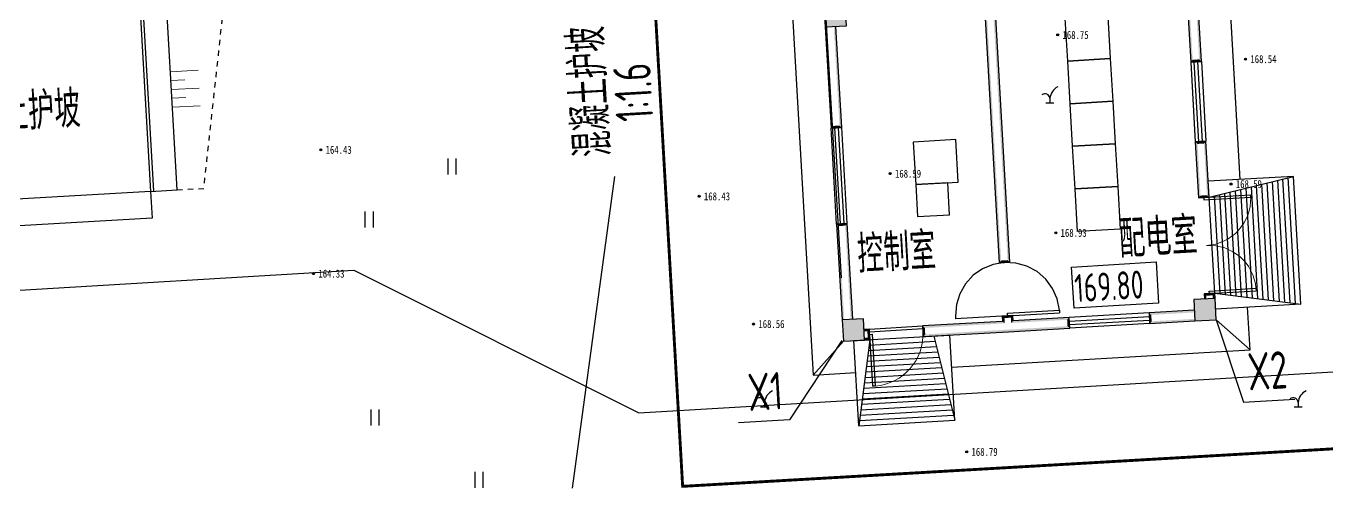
# Model space of a CAD drawing. Header units: millimetres. Extents: x -725 to 2274960, y -506 to 2980382.
# Drawn here: x 573908.28 to 573932.66, y 2880330.13 to 2880338.79 of the extents above; entities that cross this region are included whole.
import ezdxf
from ezdxf.enums import TextEntityAlignment as Align

# ---------------------------------------------------------------- set-up
doc = ezdxf.new("R2010")
doc.units = ezdxf.units.MM
doc.header["$LTSCALE"] = 1000
for name, pattern in [('DASH', [0.35, 0.25, -0.1]), ('DASHED', [0.75, 0.5, -0.25]), ('DASHED2', [0.375, 0.25, -0.125]), ('X0', [4, 3, -1])]:
    doc.linetypes.add(name, pattern=pattern)
for name, color, linetype in [('COLUMN', 4, 'Continuous'), ('DIM_LEAD', 3, 'Continuous'), ('DLSS', 8, 'Continuous'), ('DMTZ', 8, 'Continuous'), ('DOOR_FIRE', 3, 'Continuous'), ('DXPM', 4, 'Continuous'), ('GCD', 8, 'Continuous'), ('GROUND', 2, 'Continuous'), ('PUB_HATCH', 8, 'Continuous'), ('PUB_WALL', 9, 'Continuous'), ('STAIR', 2, 'Continuous'), ('SXSS', 5, 'Continuous'), ('WALL', 4, 'Continuous'), ('WINDOW', 3, 'Continuous'), ('YHG_文字', 7, 'Continuous'), ('YHG_粗线', 6, 'Continuous'), ('YHJ_剖面_梁板', 4, 'Continuous'), ('ZBTZ', 8, 'Continuous'), ('电缆沟', 7, 'Continuous'), ('轮廓线', 2, 'Continuous')]:
    doc.layers.add(name, color=color, linetype=linetype)
doc.layers.add('文字', color=4, linetype='Continuous', lineweight=0)
doc.styles.add('TSSD_Rein', font='tssdeng.shx', dxfattribs={"width": 0.7, "bigfont": 'hztxt.shx'})
doc.styles.add('tssdeng', font='tssdeng.shx', dxfattribs={"width": 0.7, "bigfont": 'hztxt.shx'})
doc.linetypes.add('10411', pattern='A,2,[150,AAA.SHX,S=0.5,R=0,X=0,Y=0.5],2,[151,AAA.SHX,S=1,R=0,X=0,Y=3],1e-11', length=4)
doc.linetypes.add('1161', pattern='A,0,[149,AAA.SHX,S=0.15,R=0,X=0,Y=0],-1.6', length=1.6)

# ---------------------------------------------------------------- blocks, each defined once
blk = doc.blocks.new('gc121')
for p, q in [((-0.5, 0), (-0.5, 2)), ((0.5, 0), (0.5, 2))]:
    blk.add_line(p, q)
blk = doc.blocks.new('gc200')
h = blk.add_hatch(color=256)
edge = h.paths.add_edge_path()
edge.add_arc((0, 0), 0.25, 0, 360)
blk.add_circle((0, 0), 0.25)
blk = doc.blocks.new('_FZH')
blk.add_lwpolyline([(-0.5, -0.5), (0.5, -0.5), (0.5, 0.5), (-0.5, 0.5)], close=True)
at = {"layer": 'PUB_HATCH'}
blk.add_solid([(-0.5, -0.5), (0.5, -0.5), (-0.5, 0.5), (0.5, 0.5)], dxfattribs=at)
blk = doc.blocks.new('$WINLIB2D$00000001')
at = {"color": 0}
for points in [[(-0.5, 0.5), (-0.5, -0.5)], [(-0.5, 0.5), (0.5, 0.5)], [(0.5, -0.5), (0.5, 0.5)], [(0.5, 0.167), (-0.5, 0.167)], [(0.5, -0.167), (-0.5, -0.167)], [(-0.5, -0.5), (0.5, -0.5)]]:
    blk.add_lwpolyline(points, dxfattribs=at)
blk = doc.blocks.new('$DorLib2D$00000002')
for p, q in [((-0.5, 0), (-0.5, 0.4875)), ((-0.475, 0.4875), (-0.5, 0.4875)), ((-0.475, 0), (-0.475, 0.4875)), ((0.475, 0), (0.475, 0.4875)), ((0.475, 0.4875), (0.5, 0.4875)), ((0.5, 0), (0.5, 0.4875)), ((-0.5, 0), (-0.475, 0)), ((0.5, 0), (0.475, 0))]:
    blk.add_line(p, q)
at = {"lineweight": 13}
for centre, start, end in [((-0.4875, 0), 0, 88.53072), ((0.4875, 0), 91.46928, 180)]:
    blk.add_arc(centre, 0.4875, start, end, dxfattribs=at)
blk = doc.blocks.new('$DorLib2D$00000001')
for p, q in [((0.45, 0.975), (0.5, 0.975)), ((0.45, 0), (0.45, 0.975)), ((0.5, 0), (0.5, 0.975)), ((0.5, 0), (0.45, 0))]:
    blk.add_line(p, q)
at = {"lineweight": 13}
blk.add_arc((0.475, 0), 0.975, 91.4693, 180, dxfattribs=at)
blk = doc.blocks.new('$DorLib2D$00000148')
at = {"color": 0}
for points in [[(0.45, 0.975), (0.237, 0.946), (0.036, 0.871), (-0.144, 0.753), (-0.294, 0.599), (-0.407, 0.417), (-0.476, 0.213), (-0.5, 0)], [(0.45, 0.975), (0.5, 0.975)], [(0.45, 0), (0.45, 0.975)], [(0.5, 0), (0.5, 0.975)], [(0.5, 0), (0.45, 0)]]:
    blk.add_lwpolyline(points, dxfattribs=at)
at = {"color": 0, "linetype": 'DASHED2'}
for points in [[(-0.5, 0), (-0.476, -0.213), (-0.407, -0.417), (-0.294, -0.599), (-0.144, -0.753), (0.036, -0.871), (0.237, -0.946), (0.45, -0.975)], [(0.5, 0), (0.5, -0.975)], [(0.45, -0.975), (0.5, -0.975)]]:
    blk.add_lwpolyline(points, dxfattribs=at)
blk = doc.blocks.new('hwgasgsftagsf')
at = {"layer": 'PUB_WALL'}
for points in [[(1951781, 2805085), (1951781, 2805045), (1952791, 2805045), (1952831, 2805085)], [(1951781, 2804925), (1951781, 2804885), (1952831, 2804885), (1952791, 2804925)], [(1952831, 2804885), (1952831, 2805085), (1952791, 2805045), (1952791, 2804925)], [(1955381, 2805085), (1954331, 2805085), (1954371, 2805045), (1955341, 2805045)], [(1954331, 2805085), (1954331, 2804885), (1954371, 2804925), (1954371, 2805045)], [(1954331, 2804885), (1955381, 2804885), (1955341, 2804925), (1954371, 2804925)], [(1955381, 2804885), (1955381, 2805085), (1955341, 2805045), (1955341, 2804925)], [(1957281, 2805045), (1957281, 2805085), (1957181, 2805085), (1957221, 2805045)], [(1957181, 2805085), (1957181, 2804885), (1957221, 2804925), (1957221, 2805045)], [(1957281, 2804885), (1957281, 2804925), (1957221, 2804925), (1957181, 2804885)], [(1957681, 2805085), (1957281, 2805085), (1957321, 2805045), (1957641, 2805045)], [(1957281, 2805085), (1957281, 2804685), (1957321, 2804725), (1957321, 2805045)], [(1957681, 2804685), (1957681, 2805085), (1957641, 2805045), (1957641, 2804725)], [(1957281, 2804685), (1957681, 2804685), (1957641, 2804725), (1957321, 2804725)], [(1957521, 2804685), (1957481, 2804685), (1957481, 2803835), (1957521, 2803875)], [(1957681, 2804685), (1957641, 2804685), (1957641, 2803875), (1957681, 2803835)], [(1957481, 2803835), (1957681, 2803835), (1957641, 2803875), (1957521, 2803875)], [(1957681, 2802335), (1957481, 2802335), (1957521, 2802295), (1957641, 2802295)], [(1957481, 2802335), (1957481, 2801285), (1957521, 2801245), (1957521, 2802295)], [(1957681, 2801185), (1957681, 2802335), (1957641, 2802295), (1957641, 2801185)], [(1956381, 2801285), (1951681, 2801285), (1951641, 2801245), (1956341, 2801245)], [(1956381, 2801085), (1956381, 2801285), (1956341, 2801245), (1956341, 2801125)], [(1957481, 2801285), (1957381, 2801285), (1957421, 2801245), (1957521, 2801245)], [(1957381, 2801285), (1957381, 2801085), (1957421, 2801125), (1957421, 2801245)], [(1951681, 2801085), (1956381, 2801085), (1956341, 2801125), (1951641, 2801125)], [(1957381, 2801085), (1957481, 2801085), (1957521, 2801125), (1957421, 2801125)], [(1957481, 2801085), (1957481, 2799585), (1957521, 2799625), (1957521, 2801125)], [(1957681, 2799585), (1957681, 2801185), (1957641, 2801185), (1957641, 2799625)], [(1957481, 2799585), (1957681, 2799585), (1957641, 2799625), (1957521, 2799625)], [(1957681, 2798585), (1957481, 2798585), (1957521, 2798545), (1957641, 2798545)], [(1957481, 2798485), (1957521, 2798485), (1957521, 2798545), (1957481, 2798585)], [(1957641, 2798485), (1957681, 2798485), (1957681, 2798585), (1957641, 2798545)], [(1951781, 2798085), (1951781, 2798485), (1951741, 2798445), (1951741, 2798125)], [(1957681, 2798485), (1957281, 2798485), (1957321, 2798445), (1957641, 2798445)], [(1957281, 2798485), (1957281, 2798085), (1957321, 2798125), (1957321, 2798445)], [(1957681, 2798085), (1957681, 2798485), (1957641, 2798445), (1957641, 2798125)], [(1951381, 2798085), (1951781, 2798085), (1951741, 2798125), (1951421, 2798125)], [(1951781, 2798285), (1951781, 2798245), (1953641, 2798245), (1953681, 2798285)], [(1951781, 2798125), (1951781, 2798085), (1953681, 2798085), (1953641, 2798125)], [(1953681, 2798085), (1953681, 2798285), (1953641, 2798245), (1953641, 2798125)], [(1957281, 2798245), (1957281, 2798285), (1955481, 2798285), (1955521, 2798245)], [(1955481, 2798285), (1955481, 2798085), (1955521, 2798125), (1955521, 2798245)], [(1957281, 2798085), (1957281, 2798125), (1955521, 2798125), (1955481, 2798085)], [(1957281, 2798085), (1957681, 2798085), (1957641, 2798125), (1957321, 2798125)]]:
    blk.add_hatch(color=256, dxfattribs=at).paths.add_polyline_path(points)
at = {"color": 8}
for points in [[(1951881, 2802585), (1951881, 2803385), (1952681, 2803385), (1952681, 2802585)], [(1952681, 2802585), (1952681, 2803385), (1953481, 2803385), (1953481, 2802585)], [(1953481, 2802585), (1953481, 2803385), (1954281, 2803385), (1954281, 2802585)], [(1954281, 2802585), (1954281, 2803385), (1955081, 2803385), (1955081, 2802585)], [(1955081, 2802585), (1955081, 2803385), (1955881, 2803385), (1955881, 2802585)], [(1954829, 2799608), (1954829, 2800408), (1954029, 2800408), (1954029, 2799608)], [(1954829, 2800208), (1954829, 2799608), (1955429, 2799608), (1955429, 2800208)]]:
    blk.add_lwpolyline(points, close=True, dxfattribs=at)
at = {"layer": 'DXPM', "color": 4, "linetype": 'DASHED', "ltscale": 0.03, "flags": 128}
blk.add_lwpolyline([(1954131, 2785785), (1954131, 2786285), (1949431, 2787076)], dxfattribs=at)
at = {"layer": 'GROUND'}
for p, q in [((1955081, 2805685), (1942381, 2805685)), ((1957293, 2805685), (1955268, 2805685)), ((1958281, 2805685), (1957481, 2805685)), ((1957681, 2805085), (1958281, 2805685)), ((1958281, 2800085), (1958281, 2805685)), ((1958281, 2798472), (1958281, 2799897)), ((1957681, 2798085), (1958281, 2797485)), ((1958281, 2797485), (1958281, 2798285)), ((1939181, 2797485), (1958281, 2797485))]:
    blk.add_line(p, q, dxfattribs=at)
at = {"layer": 'STAIR'}
for p, q in [((1957481, 2806685), (1955081, 2806685)), ((1955081, 2806685), (1955081, 2805085)), ((1955381, 2805085), (1955081, 2806685)), ((1957181, 2805085), (1957481, 2806685)), ((1957481, 2806685), (1957481, 2805085)), ((1957462, 2806585), (1955099, 2806585)), ((1957443, 2806485), (1955118, 2806485)), ((1957424, 2806385), (1955137, 2806385)), ((1957406, 2806285), (1955156, 2806285)), ((1957387, 2806185), (1955174, 2806185)), ((1957368, 2806085), (1955193, 2806085)), ((1957349, 2805985), (1955212, 2805985)), ((1957331, 2805885), (1955231, 2805885)), ((1957312, 2805785), (1955249, 2805785)), ((1957293, 2805685), (1955268, 2805685)), ((1957274, 2805585), (1955287, 2805585)), ((1957256, 2805485), (1955306, 2805485)), ((1957237, 2805385), (1955324, 2805385)), ((1957218, 2805285), (1955343, 2805285)), ((1957199, 2805185), (1955362, 2805185)), ((1957281, 2805085), (1955081, 2805085)), ((1959281, 2800085), (1957681, 2800085)), ((1957681, 2798285), (1957681, 2800085)), ((1957681, 2799785), (1959281, 2800085)), ((1959081, 2798322), (1959081, 2800047)), ((1959181, 2798303), (1959181, 2800066)), ((1959281, 2798285), (1959281, 2800085)), ((1957781, 2798566), (1957781, 2799803)), ((1957881, 2798547), (1957881, 2799822)), ((1957981, 2798528), (1957981, 2799841)), ((1958081, 2798510), (1958081, 2799860)), ((1958181, 2798491), (1958181, 2799878)), ((1958281, 2798472), (1958281, 2799897)), ((1958381, 2798453), (1958381, 2799916)), ((1958481, 2798435), (1958481, 2799935)), ((1958581, 2798416), (1958581, 2799953)), ((1958681, 2798397), (1958681, 2799972)), ((1958781, 2798378), (1958781, 2799991)), ((1958881, 2798360), (1958881, 2800010)), ((1958981, 2798341), (1958981, 2800028)), ((1957681, 2798585), (1959281, 2798285)), ((1959281, 2798285), (1957681, 2798285))]:
    blk.add_line(p, q, dxfattribs=at)
at = {"layer": 'WALL'}
for p, q in [((1952831, 2805085), (1951781, 2805085)), ((1952831, 2804885), (1952831, 2805085)), ((1955381, 2805085), (1954331, 2805085)), ((1954331, 2805085), (1954331, 2804885)), ((1955381, 2804885), (1955381, 2805085)), ((1957281, 2805085), (1957181, 2805085)), ((1957181, 2805085), (1957181, 2804885)), ((1951781, 2804885), (1952831, 2804885)), ((1954331, 2804885), (1955381, 2804885)), ((1957181, 2804885), (1957281, 2804885)), ((1957481, 2804685), (1957481, 2803835)), ((1957681, 2803835), (1957681, 2804685)), ((1957481, 2803835), (1957681, 2803835)), ((1957681, 2802335), (1957481, 2802335)), ((1957481, 2802335), (1957481, 2801285)), ((1957681, 2801185), (1957681, 2802335)), ((1956381, 2801285), (1951681, 2801285)), ((1956381, 2801085), (1956381, 2801285)), ((1957481, 2801285), (1957381, 2801285)), ((1957381, 2801285), (1957381, 2801085)), ((1951681, 2801085), (1956381, 2801085)), ((1957381, 2801085), (1957481, 2801085)), ((1957481, 2801085), (1957481, 2799585)), ((1957681, 2799585), (1957681, 2801185)), ((1957481, 2799585), (1957681, 2799585)), ((1957681, 2798585), (1957481, 2798585)), ((1957481, 2798585), (1957481, 2798485)), ((1957681, 2798485), (1957681, 2798585)), ((1953681, 2798285), (1951781, 2798285)), ((1951781, 2798085), (1953681, 2798085)), ((1953681, 2798085), (1953681, 2798285)), ((1957281, 2798285), (1955481, 2798285)), ((1955481, 2798285), (1955481, 2798085)), ((1955481, 2798085), (1957281, 2798085))]:
    blk.add_line(p, q, dxfattribs=at)
at = {"layer": 'YHG_粗线'}
blk.add_lwpolyline([(1954131, 2785345), (1949371, 2785345)], dxfattribs=at)
at = {"layer": 'YHJ_剖面_梁板'}
for points in [[(1957481, 2798585), (1957481, 2799585)], [(1957531, 2798585), (1957531, 2799585)]]:
    blk.add_lwpolyline(points, dxfattribs=at)
at = {"layer": '文字', "color": 3}
for p, q in [((1951916, 2786308), (1951916, 2785785)), ((1952248, 2786308), (1952248, 2785785)), ((1952580, 2786308), (1952580, 2785785)), ((1952079, 2786046), (1952079, 2785785)), ((1952411, 2786046), (1952411, 2785785))]:
    blk.add_line(p, q, dxfattribs=at)
at = {"layer": '轮廓线'}
for points in [[(1949431, 2785285), (1954131, 2785285), (1954131, 2785785), (1949431, 2785785)], [(1954631, 2785285), (1954631, 2774855), (1935631, 2774855), (1935631, 2785285)], [(1954131, 2785285), (1954131, 2775355)], [(1954131, 2785285), (1954631, 2785285)]]:
    blk.add_lwpolyline(points, dxfattribs=at)
at = {"layer": 'COLUMN', "xscale": 400, "yscale": 400, "zscale": 400, "rotation": 90}
for p in [(1957481, 2804885), (1951581, 2798285), (1957481, 2798285)]:
    blk.add_blockref('_FZH', p, dxfattribs=at)
at = {"layer": 'DOOR_FIRE', "xscale": 1800, "yscale": 1800, "zscale": 200}
blk.add_blockref('$DorLib2D$00000002', (1956281, 2804985), dxfattribs=at)
at = {"layer": 'DOOR_FIRE', "ltscale": 100, "xscale": -1000, "yscale": -1000, "zscale": 200, "rotation": 180}
blk.add_blockref('$DorLib2D$00000148', (1956881, 2801185), dxfattribs=at)
at = {"layer": 'WINDOW', "xscale": 1500, "yscale": -200, "zscale": 200}
blk.add_blockref('$WINLIB2D$00000001', (1953581, 2804985), dxfattribs=at)
at = {"layer": 'WINDOW', "zscale": 200}
for name, p, xscale, yscale, rotation in [('$WINLIB2D$00000001', (1957581, 2803085), 1500, -200, 270), ('$DorLib2D$00000001', (1957581, 2799085), 1000, 1000, 270), ('$WINLIB2D$00000001', (1954581, 2798185), 1800, -200, 180)]:
    blk.add_blockref(name, p, dxfattribs=dict(at, xscale=xscale, yscale=yscale, rotation=rotation))
at = {"color": 3, "style": 'TSSD_Rein', "width": 0.7}
blk.add_text('C20素混凝土护坡', height=700, rotation=90, dxfattribs=at).set_placement((1952850, 2780145))
at = {"layer": '电缆沟', "ltscale": 1.5, "style": 'tssdeng', "width": 0.7}
for s, p in [('配电室', (1956420, 2803352)), ('控制室', (1956424, 2798441))]:
    blk.add_text(s, height=700, rotation=90, dxfattribs=at).set_placement(p)

msp = doc.modelspace()

# ---------------------------------------------------------------- linework, layer by layer
at = {"color": 8, "linetype": 'Continuous', "lineweight": -3}
for p, q in [((573927.4706, 2880337.4316, -176.4167), (573927.4706, 2880337.3483, -176.4167)), ((573927.3956, 2880337.3483, -176.4167), (573927.5456, 2880337.3483, -176.4167)), ((573922.0456, 2880331.6483, -177.2708), (573922.1956, 2880331.6483, -177.2708)), ((573922.1206, 2880331.7316, -177.2708), (573922.1206, 2880331.6483, -177.2708)), ((573932.0456, 2880331.6483, -175.8005), (573932.1956, 2880331.6483, -175.8005)), ((573932.1206, 2880331.7316, -175.8005), (573932.1206, 2880331.6483, -175.8005))]:
    msp.add_line(p, q, dxfattribs=at)
at = {"linetype": 'Continuous', "elevation": -338.6096}
msp.add_lwpolyline([(573922.5709, 2880350.7355), (573923.5601, 2880334.0649)], dxfattribs=at)
at = {"color": 8, "lineweight": -3}
for centre, major_axis, start_param, end_param in [((573927.7461, 2880337.4012, -176.4167), (-0.1959, 0.1959), -0.3156866, 0.6755213), ((573927.3771, 2880337.4232, -176.4167), (0.0664, 0.0664), 5.5868072, 7.7135819), ((573922.0271, 2880331.7232, -177.2708), (0.0664, 0.0664), 5.5868072, 7.7135819), ((573922.3961, 2880331.7012, -177.2708), (-0.1959, 0.1959), -0.3156866, 0.6755213), ((573932.0271, 2880331.7232, -175.8005), (0.0664, 0.0664), 5.5868072, 7.7135819), ((573932.3961, 2880331.7012, -175.8005), (-0.1959, 0.1959), -0.3156866, 0.6755213)]:
    msp.add_ellipse(centre, major_axis=major_axis, ratio=1, start_param=start_param, end_param=end_param, dxfattribs=at)
at = {"layer": 'DIM_LEAD'}
for p, q in [((573930.5878, 2880333.2808, -338.6096), (573931.1011, 2880331.7377, -338.6096)), ((573923.5696, 2880332.889, -338.6096), (573922.5896, 2880331.4021, -338.6096)), ((573931.1011, 2880331.7377, -338.6096), (573932.0585, 2880331.7946, -338.6096)), ((573922.5896, 2880331.4021, -338.6096), (573921.6322, 2880331.3452, -338.6096))]:
    msp.add_line(p, q, dxfattribs=at)
at = {"layer": 'DLSS', "color": 4, "linetype": 'Continuous', "const_width": 0.054, "elevation": -677.2193, "flags": 128}
msp.add_lwpolyline([(573919.216, 2880354.0646), (573939.4504, 2880355.2311), (573940.8229, 2880331.3241), (573920.5885, 2880330.1576)], close=True, dxfattribs=at)
at = {"layer": 'DMTZ', "linetype": '10411', "elevation": -175.7336, "flags": 128}
msp.add_lwpolyline([(573920.5432, 2880271.5064, 0.00000216, 0.00000216, 0), (573918.9451, 2880277.818, 0.00000216, 0.00000216, 0), (573918.1239, 2880285.299, 0.00000216, 0.00000216, 0), (573918.0272, 2880290.9898, 0.00000216, 0.00000216, 0), (573919.6227, 2880296.3941, 0.00000216, 0.00000216, 0), (573918.4033, 2880304.4695, 0.00000216, 0.00000216, 0), (573918.5947, 2880313.52, 0.00000216, 0.00000216, 0), (573917.9189, 2880323.3415, 0.00000216, 0.00000216, 0), (573918.6624, 2880340.0734, 0.00000216, 0.00000216, 0), (573916.94, 2880346.5354, 0.00000216, 0.00000216, 0), (573916.5835, 2880353.2442, 0.00000216, 0.00000216, 0), (573912.9156, 2880362.4847, 0.00000216, 0.00000216, 0), (573908.8683, 2880375.0493, 0.00000216, 0.00000216, 0)], format="xyseb", dxfattribs=at)
at = {"layer": 'SXSS', "color": 5, "linetype": 'X0', "ltscale": 2, "elevation": -180.9754, "flags": 128}
msp.add_lwpolyline([(573799.6574, 2880175.3358, 0.00000216, 0.00000216, 0), (573814.4032, 2880184.499, 0.00000216, 0.00000216, 0), (573824.7996, 2880189.315, 0.00000216, 0.00000216, 0), (573860.3105, 2880218.062, 0.00000216, 0.00000216, 0), (573862.3432, 2880221.1917, 0.00000216, 0.00000216, 0), (573865.0385, 2880222.5363, 0.00000216, 0.00000216, 0), (573866.8421, 2880225.385, 0.00000216, 0.00000216, 0), (573869.8999, 2880227.3256, 0.00000216, 0.00000216, 0), (573876.281, 2880228.014, 0.00000216, 0.00000216, 0), (573878.4813, 2880230.0331, 0.00000216, 0.00000216, 0), (573883.5812, 2880235.65, 0.00000216, 0.00000216, 0), (573889.2926, 2880242.9734, 0.00000216, 0.00000216, 0), (573894.2413, 2880246.9273, 0.00000216, 0.00000216, 0), (573898.5351, 2880253.0107, 0.00000216, 0.00000216, 0), (573906.9108, 2880271.1473, 0.00000216, 0.00000216, 0), (573911.6414, 2880285.233, 0.00000216, 0.00000216, 0), (573913.9786, 2880291.2912, 0.00000216, 0.00000216, 0), (573914.3749, 2880300.0079, 0.00000216, 0.00000216, 0), (573914.0575, 2880312.0604, 0.00000216, 0.00000216, 0), (573913.8572, 2880333.7436, 0.00000216, 0.00000216, 0), (573912.5963, 2880345.9076, 0.00000216, 0.00000216, 0), (573911.269, 2880353.338, 0.00000216, 0.00000216, 0), (573909.2259, 2880359.9454, 0.00000216, 0.00000216, 0), (573906.2803, 2880367.7277, 0.00000216, 0.00000216, 0)], format="xyseb", dxfattribs=at)
at = {"layer": 'YHJ_剖面_梁板', "color": 8, "linetype": 'DASH', "ltscale": 5, "elevation": -338.6096}
msp.add_lwpolyline([(573935.2854, 2880332.6561), (573934.0268, 2880353.8414), (573919.5799, 2880352.9831), (573909.9941, 2880355.0612), (573902.6845, 2880355.2092), (573898.6299, 2880354.9684), (573899.9146, 2880333.3441), (573914.4281, 2880334.2064), (573919.7678, 2880331.5325), (573935.2974, 2880332.4551)], dxfattribs=at)
at = {"layer": 'YHJ_剖面_梁板', "color": 3, "elevation": -338.6096}
msp.add_lwpolyline([(573927.878, 2880334.2686), (573929.4618, 2880334.3627), (573929.5077, 2880333.5899), (573927.9239, 2880333.4958)], close=True, dxfattribs=at)
at = {"layer": 'YHJ_剖面_梁板'}
msp.add_circle((589254.9496, 2837256.879), 143124.932, dxfattribs=at)
at = {"layer": 'ZBTZ', "linetype": '1161'}
msp.add_line((573918.5257, 2880330.1244, -176.2753), (573919.3201, 2880335.9663, -176.2753), dxfattribs=at)

# ---------------------------------------------------------------- block references
at = {"layer": 'GCD', "linetype": 'Continuous'}
ref = msp.add_blockref('gc200', (573927.6164, 2880338.618, -254.2336), dxfattribs=dict(at, xscale=0.075, yscale=0.075, zscale=0.075))
ref.add_attrib('height', '168.75', dxfattribs={"linetype": 'Continuous', "height": 0.15, "width": 0.8}).set_placement((573927.7064, 2880338.618, -254.2336), align=Align.MIDDLE_LEFT)
ref = msp.add_blockref('gc200', (573931.1375, 2880338.1655, -170.0746), dxfattribs=dict(at, xscale=0.075, yscale=0.075, zscale=0.075))
ref.add_attrib('height', '168.54', dxfattribs={"linetype": 'Continuous', "height": 0.15, "width": 0.8}).set_placement((573931.2275, 2880338.1655, -170.0746), align=Align.MIDDLE_LEFT)
ref = msp.add_blockref('gc200', (573913.8075, 2880336.4655, -174.1786), dxfattribs=dict(at, xscale=0.075, yscale=0.075, zscale=0.075))
ref.add_attrib('height', '164.43', dxfattribs={"linetype": 'Continuous', "height": 0.15, "width": 0.8}).set_placement((573913.8975, 2880336.4655, -174.1786), align=Align.MIDDLE_LEFT)
ref = msp.add_blockref('gc200', (573924.4774, 2880336.0182, -254.3171), dxfattribs=dict(at, xscale=0.075, yscale=0.075, zscale=0.075))
ref.add_attrib('height', '168.59', dxfattribs={"linetype": 'Continuous', "height": 0.15, "width": 0.8}).set_placement((573924.5674, 2880336.0182, -254.3171), align=Align.MIDDLE_LEFT)
ref = msp.add_blockref('gc200', (573930.8647, 2880335.8239, -170.0176), dxfattribs=dict(at, xscale=0.075, yscale=0.075, zscale=0.075))
ref.add_attrib('height', '168.59', dxfattribs={"linetype": 'Continuous', "height": 0.15, "width": 0.8}).set_placement((573930.9547, 2880335.8239, -170.0176), align=Align.MIDDLE_LEFT)
ref = msp.add_blockref('gc200', (573920.897, 2880335.5936, -254.3961), dxfattribs=dict(at, xscale=0.075, yscale=0.075, zscale=0.075))
ref.add_attrib('height', '168.43', dxfattribs={"linetype": 'Continuous', "height": 0.15, "width": 0.8}).set_placement((573920.987, 2880335.5936, -254.3961), align=Align.MIDDLE_LEFT)
ref = msp.add_blockref('gc200', (573927.5809, 2880334.909, -254.1461), dxfattribs=dict(at, xscale=0.075, yscale=0.075, zscale=0.075))
ref.add_attrib('height', '168.93', dxfattribs={"linetype": 'Continuous', "height": 0.15, "width": 0.8}).set_placement((573927.6709, 2880334.909, -254.1461), align=Align.MIDDLE_LEFT)
ref = msp.add_blockref('gc200', (573913.6715, 2880334.1445, -174.2816), dxfattribs=dict(at, xscale=0.075, yscale=0.075, zscale=0.075))
ref.add_attrib('height', '164.33', dxfattribs={"linetype": 'Continuous', "height": 0.15, "width": 0.8}).set_placement((573913.7615, 2880334.1445, -174.2816), align=Align.MIDDLE_LEFT)
ref = msp.add_blockref('gc200', (573921.9173, 2880333.1999, -254.3316), dxfattribs=dict(at, xscale=0.075, yscale=0.075, zscale=0.075))
ref.add_attrib('height', '168.56', dxfattribs={"linetype": 'Continuous', "height": 0.15, "width": 0.8}).set_placement((573922.0073, 2880333.1999, -254.3316), align=Align.MIDDLE_LEFT)
ref = msp.add_blockref('gc200', (573925.9115, 2880330.8046, -254.2126), dxfattribs=dict(at, xscale=0.075, yscale=0.075, zscale=0.075))
ref.add_attrib('height', '168.79', dxfattribs={"linetype": 'Continuous', "height": 0.15, "width": 0.8}).set_placement((573926.0015, 2880330.8046, -254.2126), align=Align.MIDDLE_LEFT)
at = {"layer": 'YHJ_剖面_梁板', "xscale": 0.001, "yscale": 0.001, "zscale": 0.001, "rotation": 273.2994856816955}
msp.add_blockref('hwgasgsftagsf', (571017.4786, 2882126.2693, -338.6096), dxfattribs=at)
at = {"layer": 'ZBTZ', "linetype": 'Continuous', "xscale": 0.15, "yscale": 0.15, "zscale": 0.3}
for p in [(573916.2723, 2880336.002, -16.8597), (573914.717, 2880335.006, -19.9508), (573914.8235, 2880331.299, -20.0554), (573916.7741, 2880330.1315, -18.3896)]:
    msp.add_blockref('gc121', p, dxfattribs=at)

# ---------------------------------------------------------------- texts
at = {"layer": 'DIM_LEAD', "color": 7, "style": 'TSSD_Rein', "width": 0.7}
for s, p in [('X2', (573931.1968, 2880331.9538, -338.6096)), ('X1', (573921.8293, 2880331.5673, -338.6096))]:
    msp.add_text(s, height=0.7, rotation=3.4, dxfattribs=at).set_placement(p)
at = {"layer": 'YHG_文字', "style": 'TSSD_Rein', "width": 0.7}
for s, p in [('混凝土护坡', (573919.2629, 2880336.3545, -338.6096)), ('1:1.6', (573920.042, 2880337.0164, -338.6096))]:
    msp.add_text(s, height=0.7, rotation=93.29949, dxfattribs=at).set_placement(p)
at = {"layer": 'YHJ_剖面_梁板', "color": 3, "style": 'TSSD_Rein', "width": 0.7}
msp.add_text('169.80', height=0.525, rotation=3.4, dxfattribs=at).set_placement((573927.946, 2880333.6068, -338.6096))

doc.saveas('drawing.dxf')
